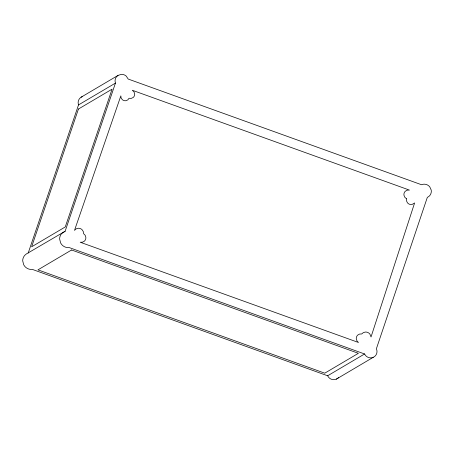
<?xml version="1.0" encoding="UTF-8"?>
<svg xmlns="http://www.w3.org/2000/svg" width="454" height="454" viewBox="0 0 454 454"><rect width="100%" height="100%" fill="white"/><g stroke="black" fill="none" stroke-linecap="round" stroke-linejoin="round"><path stroke-width="0.68" d="M28.199 253.054L78.514 104.914L78.156 103.183A6.651 6.515 59.4 0 1 79.779 98.342L81.096 97.213L118.029 75.404L121.326 74.354A6.975 6.827 59.4 0 1 126.235 76.119L128.198 79.053L421.533 184.733L423.253 184.245A7.116 6.969 59.4 0 1 429.728 186.804L431.226 190.078A6.81 6.662 59.4 0 1 428.848 196.463L427.327 197.377L376.383 348.768L376.899 350.397A6.441 6.305 59.4 0 1 374.692 356.458L336.329 379.141L334.706 379.612A6.731 6.589 59.4 0 1 328.565 377.234L327.646 375.781L32.376 269.409A8.722 8.541 59.4 0 1 24.908 266.532L23.716 264.824L22.7 260.846A8.331 8.155 59.4 0 1 24.828 255.262L26.372 253.945L65.132 231.245L115.447 83.105L115.089 81.374A6.651 6.515 59.4 0 1 116.712 76.533L118.029 75.404M336.329 379.141L337.765 378.267A6.441 6.305 59.4 0 0 338.565 377.484M78.514 104.914L115.447 83.105M327.646 375.781L364.579 353.972L365.498 355.425A6.731 6.589 59.4 0 0 371.639 357.803L373.262 357.332M65.132 231.245L61.761 233.452A8.331 8.155 59.4 0 0 59.633 239.037L60.643 243.015L61.835 244.723A8.722 8.541 59.4 0 0 69.303 247.6L364.579 353.972M81.096 97.213L82.146 96.719M406.512 198.767L406.495 200.821L407.38 202.7A4.767 4.671 59.4 0 0 412.011 204.482L414.61 202.955L371.031 336.964L369.885 334.07A5.357 5.244 59.4 0 0 365.249 332.056L363.279 332.64L361.719 333.957L359.591 334.053L357.752 335.069A4.648 4.551 59.4 0 0 356.294 338.894L356.975 340.931L358.473 342.481L80.188 242.226L82.367 242.22L84.285 241.239A4.676 4.574 59.4 0 0 85.846 237.34L85.153 235.251L83.604 233.674L83.281 231.534L82.078 229.707A5.113 5.005 59.4 0 0 78.077 228.266L76.039 228.924L74.501 230.394L120.843 95.856L121.087 97.871L122.228 99.568A4.432 4.336 59.4 0 0 126.036 100.686L127.852 99.846L129.061 98.263L131.2 98.404L133.124 97.525A4.336 4.239 59.4 0 0 134.656 93.723L133.902 91.702L132.284 90.25L409.429 190.095L407.221 190.158L405.32 191.225A4.614 4.517 59.4 0 0 403.969 195.243L404.82 197.303L406.512 198.767M78.434 109.028L31.644 246.8L65.274 226.938L112.07 89.166L78.434 109.028M71.584 249.989L37.954 269.852L324.752 373.171L358.388 353.308L71.584 249.989"/></g></svg>
